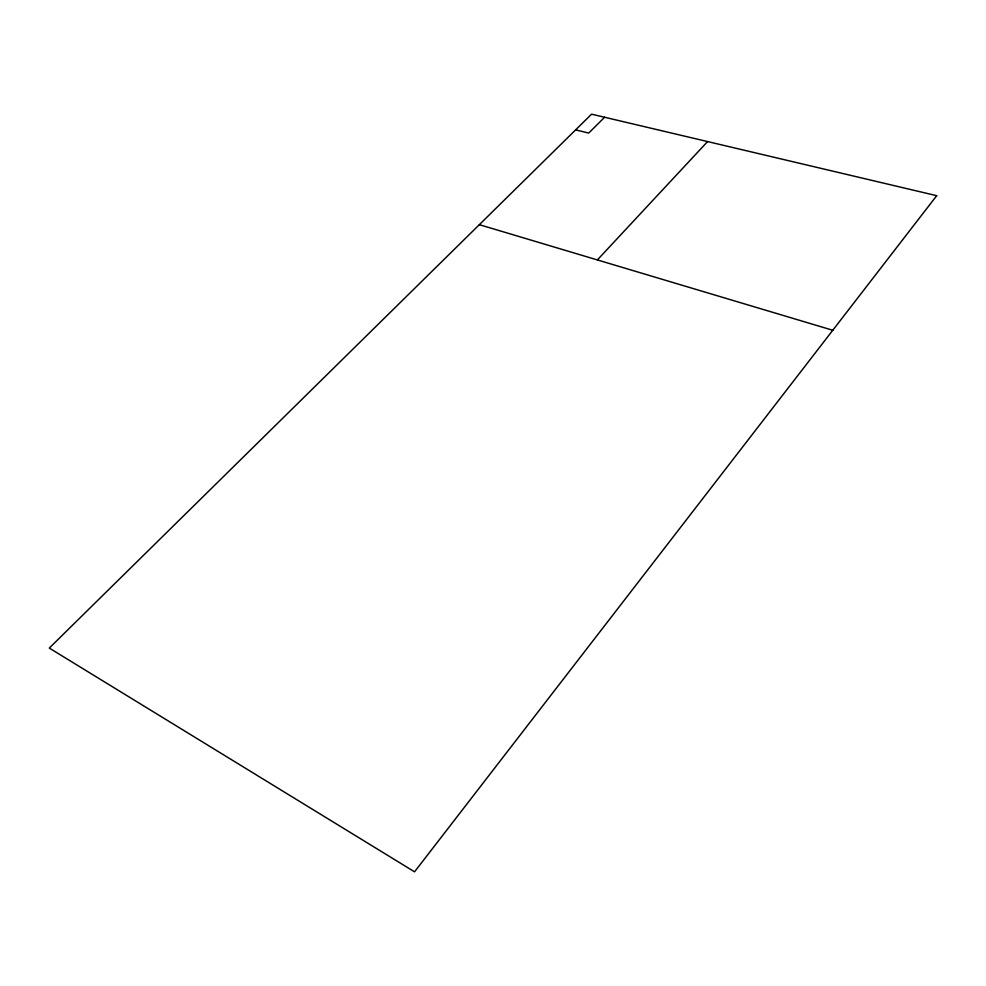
<?xml version="1.0" encoding="UTF-8"?>
<svg xmlns="http://www.w3.org/2000/svg" width="986" height="986" viewBox="0 0 986 986"><rect width="100%" height="100%" fill="white"/><g stroke="black" fill="none" stroke-linecap="round" stroke-linejoin="round"><path stroke-width="1.48" d="M597.368 259.934L707.578 141.577M604.615 117.26L588.704 133.073L575.639 129.881M479.344 224.672L832.776 330.261M936.7 195.684L414.551 871.821L49.3 648.073L591.575 114.179L936.7 195.684"/></g></svg>
